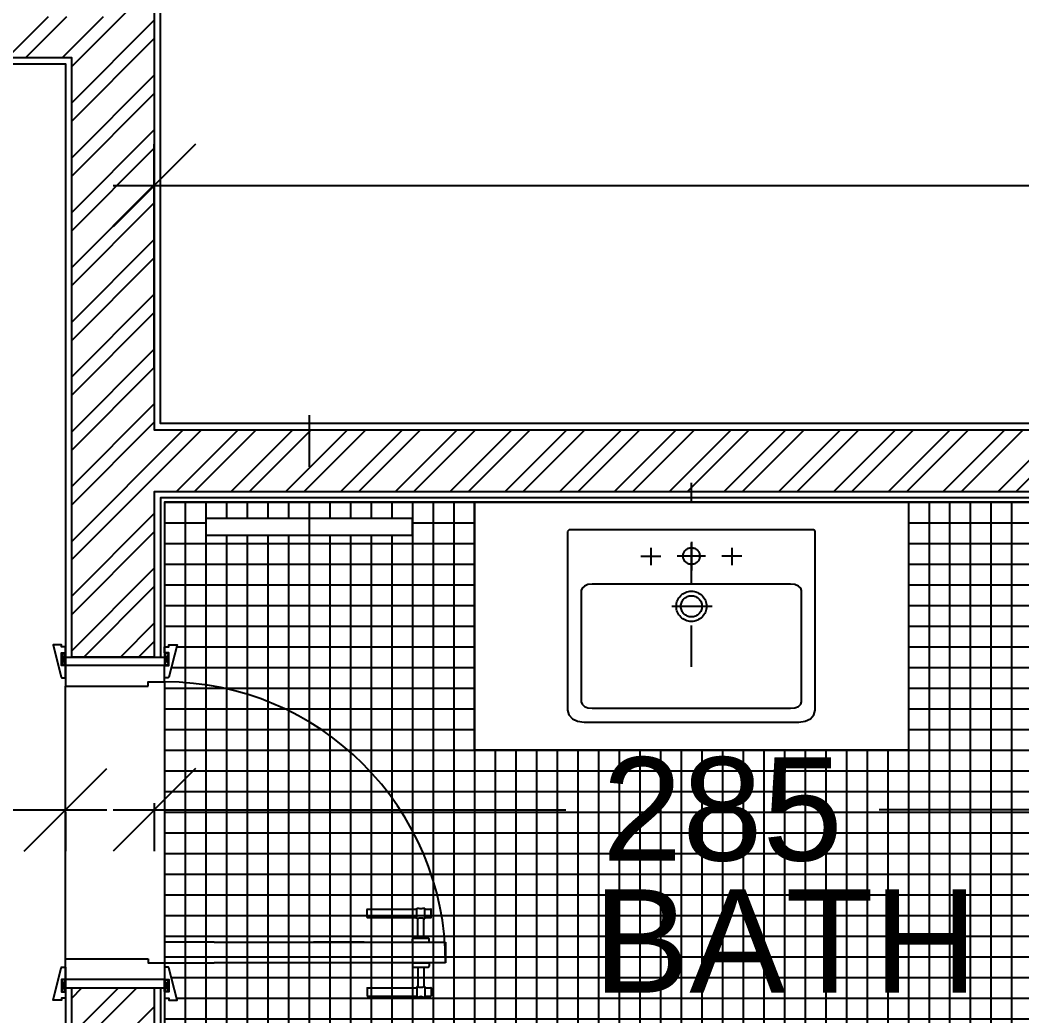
# Model space of a CAD drawing. Extents: x -1.8 to 45.6, y -22.6 to 61.5.
# Drawn here: x 4.703 to 7.128, y 50.482 to 52.891 of the extents above; entities that cross this region are included whole.
import ezdxf
from ezdxf.enums import TextEntityAlignment as Align

# ---------------------------------------------------------------- set-up
doc = ezdxf.new("R2010")
doc.units = 0
doc.header["$MEASUREMENT"] = 0
doc.header["$PDMODE"] = 35
doc.header["$PDSIZE"] = 0.3
for name, pattern in [('CENTER', [2, 1.25, -0.25, 0.25, -0.25]), ('DASHDOTX2', [50.8, 25.4, -12.7, 0, -12.7]), ('HIDDEN', [0.375, 0.25, -0.125])]:
    doc.linetypes.add(name, pattern=pattern)
doc.layers.get('0').update_dxf_attribs({"linetype": 'CONTINUOUS'})
doc.layers.get('DEFPOINTS').update_dxf_attribs({"linetype": 'CONTINUOUS'})
for name, color, linetype in [('A-AXIS-SANITARY', 10, 'DASHDOTX2'), ('a-dim', 3, 'CONTINUOUS'), ('A-DOORS', 1, 'CONTINUOUS'), ('A-FLOR-PFIX', 61, 'CONTINUOUS'), ('A-HATCH-WALL', 8, 'CONTINUOUS'), ('A-heater', 61, 'CONTINUOUS'), ('A-HEATER-axis', 5, 'HIDDEN'), ('A-NOMENCLATURE', 3, 'CONTINUOUS'), ('A-PLASTER', 8, 'CONTINUOUS'), ('A-PROJ-TIL-BATH', 8, 'CONTINUOUS'), ('A-SANIT', 95, 'CONTINUOUS'), ('A-SECT-TILE', 12, 'CONTINUOUS'), ('A-WALL', 4, 'CONTINUOUS')]:
    doc.layers.add(name, color=color, linetype=linetype)
doc.styles.add('A100-STEXT', font='arial.ttf', dxfattribs={"height": 0.25})
doc.dimstyles.new('A100-DIM', dxfattribs={"dimtxt": 0.25, "dimasz": 0.2, "dimexe": 0.1, "dimexo": 0.3, "dimgap": 0.1, "dimtad": 1, "dimlfac": 100, "dimrnd": 0.5, "dimdsep": 46, "dimtxsty": 'A100-STEXT', "dimblk1": 'OBLIQUE', "dimblk2": 'OBLIQUE', "dimsah": 1, "dimcen": -0.05, "dimdle": 0.1, "dimclrd": 15, "dimclre": 15, "dimclrt": 256, "dimadec": 0, "dimazin": 0, "dimtfac": 0.28, "dimtix": 1, "dimtmove": 2, "dimatfit": 3, "dimldrblk": 'OBLIQUE', "dimfxl": 1, "dimtolj": 1, "dimarcsym": 0})

# ---------------------------------------------------------------- blocks, each defined once
blk = doc.blocks.new('A$C1090037A')
at = {"layer": 'A-PROJ-TIL-BATH'}
for p, q in [((0, 0), (2.1, 0)), ((0.05, 0), (0.05, -1.45)), ((0.1, 0), (0.1, -1.45)), ((0.15, 0), (0.15, -0.04)), ((0.2, 0), (0.2, -0.04)), ((0.25, 0), (0.25, -0.04)), ((0.3, 0), (0.3, -0.04)), ((0.35, 0), (0.35, -0.04)), ((0.4, 0), (0.4, -0.04)), ((0.45, 0), (0.45, -0.04)), ((0.5, 0), (0.5, -0.04)), ((0.55, 0), (0.55, -0.04)), ((0.6, 0), (0.6, -2.15)), ((0.65, 0), (0.65, -2.15)), ((0.7, 0), (0.7, -2.15)), ((0.75, 0), (0.75, -1.7407)), ((1.8, 0), (1.8, -1.734)), ((1.85, 0), (1.85, -2.15)), ((1.9, 0), (1.9, -1.9)), ((1.95, 0), (1.95, -1.9)), ((2, 0), (2, -1.9)), ((2.05, 0), (2.05, -2.15)), ((0, -0.05), (0.1, -0.05)), ((0.6, -0.05), (0.75, -0.05)), ((1.8, -0.05), (2.1, -0.05)), ((0.15, -0.08), (0.15, -1.45)), ((0.2, -0.08), (0.2, -1.45)), ((0.25, -0.08), (0.25, -1.45)), ((0.3, -0.08), (0.3, -1.45)), ((0.35, -0.08), (0.35, -1.45)), ((0.4, -0.08), (0.4, -1.45)), ((0.45, -0.08), (0.45, -2.15)), ((0.5, -0.08), (0.5, -2.15)), ((0.55, -0.08), (0.55, -2.15)), ((0, -0.1), (0.75, -0.1)), ((1.8, -0.1), (2.1, -0.1)), ((0, -0.15), (0.75, -0.15)), ((1.8, -0.15), (2.1, -0.15)), ((0, -0.2), (0.75, -0.2)), ((1.8, -0.2), (2.1, -0.2)), ((0, -0.25), (0.75, -0.25)), ((1.8, -0.25), (2.1, -0.25)), ((0, -0.3), (0.75, -0.3)), ((1.8, -0.3), (2.1, -0.3)), ((0, -0.35), (0.01, -0.35)), ((0.0287, -0.35), (0.75, -0.35)), ((1.8, -0.35), (2.1, -0.35)), ((0.0162, -0.4), (0.75, -0.4)), ((1.8, -0.4), (2.1, -0.4)), ((0, -0.45), (0.75, -0.45)), ((1.8, -0.45), (2.1, -0.45)), ((0, -0.5), (0.75, -0.5)), ((1.8, -0.5), (2.1, -0.5)), ((0, -0.55), (0.75, -0.55)), ((1.8, -0.55), (2.1, -0.55)), ((0, -0.6), (2.1, -0.6)), ((0.8, -0.6), (0.8, -1.6451)), ((0.85, -0.6), (0.85, -1.616)), ((0.9, -0.6), (0.9, -1.6054)), ((0.95, -0.6), (0.95, -1.6058)), ((1, -0.6), (1, -1.617)), ((1.05, -0.6), (1.05, -1.6463)), ((1.1, -0.6), (1.1, -1.7338)), ((1.15, -0.6), (1.15, -2.15)), ((1.2, -0.6), (1.2, -1.9)), ((1.25, -0.6), (1.25, -1.9)), ((1.3, -0.6), (1.3, -1.9)), ((1.35, -0.6), (1.35, -2.15)), ((1.4, -0.6), (1.4, -2.15)), ((1.45, -0.6), (1.45, -1.734)), ((1.5, -0.6), (1.5, -1.6592)), ((1.55, -0.6), (1.55, -1.6269)), ((1.6, -0.6), (1.6, -1.6124)), ((1.65, -0.6), (1.65, -1.6124)), ((1.7, -0.6), (1.7, -1.6269)), ((1.75, -0.6), (1.75, -1.6591)), ((0, -0.65), (2.1, -0.65)), ((0, -0.7), (2.1, -0.7)), ((0, -0.75), (2.1, -0.75)), ((0, -0.8), (2.1, -0.8)), ((0, -0.85), (2.1, -0.85)), ((0, -0.9), (2.1, -0.9)), ((0, -0.95), (2.1, -0.95)), ((0, -1), (2.1, -1)), ((0, -1.05), (2.1, -1.05)), ((0, -1.1), (2.1, -1.1)), ((0.0162, -1.15), (2.1, -1.15)), ((0.0287, -1.2), (2.1, -1.2)), ((0, -1.25), (2.1, -1.25)), ((0, -1.3), (2.1, -1.3)), ((0, -1.35), (2.1, -1.35)), ((0, -1.4), (2.1, -1.4)), ((0, -1.45), (2.1, -1.45)), ((0.45, -1.5), (2.1, -1.5)), ((0.45, -1.55), (2.1, -1.55)), ((0.45, -1.6), (2.1, -1.6)), ((0.45, -1.65), (0.7939, -1.65)), ((1.0546, -1.65), (1.5112, -1.65)), ((1.7389, -1.65), (2.1, -1.65)), ((0.45, -1.7), (0.7621, -1.7)), ((1.088, -1.7), (1.465, -1.7)), ((1.785, -1.7), (2.1, -1.7)), ((0.45, -1.75), (0.7486, -1.75)), ((1.1032, -1.75), (1.4465, -1.75)), ((1.8035, -1.75), (2.1, -1.75)), ((0.45, -1.8), (0.7464, -1.8)), ((1.1064, -1.8), (1.445, -1.8)), ((1.805, -1.8), (2.1, -1.8)), ((0.45, -1.85), (0.7464, -1.85)), ((1.1064, -1.85), (1.445, -1.85)), ((1.805, -1.85), (2.1, -1.85)), ((0.45, -1.9), (0.7464, -1.9)), ((1.1064, -1.9), (1.445, -1.9)), ((1.805, -1.9), (2.1, -1.9)), ((0.45, -1.95), (0.7464, -1.95)), ((1.1064, -1.95), (1.15, -1.95)), ((1.35, -1.95), (1.445, -1.95)), ((1.805, -1.95), (1.85, -1.95)), ((2.05, -1.95), (2.1, -1.95)), ((0.45, -2), (0.7464, -2)), ((1.1064, -2), (1.15, -2)), ((1.35, -2), (1.445, -2)), ((1.805, -2), (1.85, -2)), ((2.05, -2), (2.1, -2)), ((0.45, -2.05), (0.7464, -2.05)), ((1.1064, -2.05), (1.15, -2.05)), ((1.35, -2.05), (1.445, -2.05)), ((1.805, -2.05), (1.85, -2.05)), ((2.05, -2.05), (2.1, -2.05)), ((0.45, -2.1), (0.7464, -2.1)), ((1.1064, -2.1), (1.445, -2.1)), ((1.2, -2.1), (1.2, -2.15)), ((1.25, -2.1), (1.25, -2.15)), ((1.3, -2.1), (1.3, -2.15)), ((1.805, -2.1), (2.1, -2.1)), ((1.9, -2.1), (1.9, -2.15)), ((1.95, -2.1), (1.95, -2.15)), ((2, -2.1), (2, -2.15))]:
    blk.add_line(p, q, dxfattribs=at)
blk = doc.blocks.new('A$C110900A5')
at = {"layer": 'A-AXIS-SANITARY', "linetype": 'CENTER', "ltscale": 0.1}
blk.add_line((294.5, -331.2), (294.5, 114.1), dxfattribs=at)
blk.add_lwpolyline([(244.7, -184.8), (342.1, -184.8)], dxfattribs=at)
at = {"layer": 'A-FLOR-PFIX'}
for points in [[(594.2, -3.5), (594.2, -4.8), (594.2, -8.4), (594.2, -22.1), (594.2, -43.4), (594.2, -71.1), (594.2, -103.8), (594.2, -140.3), (594.2, -219.7), (594.2, -299), (594.2, -335.6), (594.2, -368.3), (594.2, -395.9), (594.2, -417.3), (594.2, -431), (594.2, -434.6), (594.2, -435.8), (591.1, -447.3), (582.6, -456.6), (570, -462.9), (554.5, -465.2), (553, -465.2), (548.6, -465.2), (541.6, -465.2), (532.1, -465.2), (506.5, -465.2), (473.2, -465.2), (433.9, -465.2), (390, -465.2), (294.5, -465.2), (199, -465.2), (155.1, -465.2), (115.8, -465.2), (82.5, -465.2), (56.9, -465.2), (47.4, -465.2), (40.4, -465.2), (36, -465.2), (34.5, -465.2), (19.1, -462.9), (6.4, -456.6), (-2.1, -447.3), (-5.2, -435.8), (-5.2, -434.6), (-5.2, -431), (-5.2, -417.3), (-5.2, -395.9), (-5.2, -368.3), (-5.2, -335.6), (-5.2, -299), (-5.2, -219.7), (-5.2, -140.3), (-5.2, -103.8), (-5.2, -71.1), (-5.2, -43.4), (-5.2, -22.1), (-5.2, -8.4), (-5.2, -4.8), (-5.2, -3.5), (-1.7, 0), (0, 0), (5, 0), (12.9, 0), (23.8, 0), (37.2, 0), (53, 0), (90.9, 0), (135.7, 0), (185.7, 0), (294.5, 0), (403.3, 0), (453.3, 0), (498.2, 0), (536, 0), (551.8, 0), (565.3, 0), (576.1, 0), (584.1, 0), (589, 0), (590.7, 0), (594.2, -3.5)], [(196.6, -43.2), (196.6, -85)], [(314.7, -63), (314.6, -61), (314.3, -59), (313.8, -57), (313.1, -55.2), (312.3, -53.4), (311.3, -51.7), (310.1, -50.2), (308.8, -48.7), (307.4, -47.4), (305.8, -46.3), (304.1, -45.2), (302.4, -44.4), (300.5, -43.7), (298.6, -43.2), (296.6, -42.9), (294.5, -42.8), (292.4, -42.9), (290.4, -43.2), (288.5, -43.7), (286.6, -44.4), (284.9, -45.2), (283.2, -46.3), (281.6, -47.4), (280.2, -48.7), (278.9, -50.2), (277.7, -51.7), (276.7, -53.4), (275.9, -55.2), (275.2, -57), (274.7, -59), (274.4, -61), (274.3, -63), (274.4, -65.1), (274.7, -67.1), (275.2, -69), (275.9, -70.9), (276.7, -72.7), (277.7, -74.3), (278.9, -75.9), (280.2, -77.3), (281.6, -78.6), (283.2, -79.8), (284.9, -80.8), (286.6, -81.7), (288.5, -82.4), (290.4, -82.9), (292.4, -83.2), (294.5, -83.3), (296.6, -83.2), (298.6, -82.9), (300.5, -82.4), (302.4, -81.7), (304.1, -80.8), (305.8, -79.8), (307.4, -78.6), (308.8, -77.3), (310.1, -75.9), (311.3, -74.3), (312.3, -72.7), (313.1, -70.9), (313.8, -69), (314.3, -67.1), (314.6, -65.1), (314.7, -63), (314.7, -63)], [(294.5, -28.9), (294.5, -97.7)], [(392.5, -43.2), (392.5, -85)], [(172.9, -63), (221.3, -63)], [(260.6, -63), (329.4, -63)], [(417.2, -63), (368.8, -63)], [(561.1, -415.8), (559, -421.8), (553.3, -426.7), (544.9, -430), (534.5, -431.2), (533.1, -431.2), (529.1, -431.2), (522.6, -431.2), (513.9, -431.2), (503, -431.2), (490.2, -431.2), (459.5, -431.2), (423.2, -431.2), (382.6, -431.2), (294.5, -431.2), (206.4, -431.2), (165.9, -431.2), (129.5, -431.2), (98.8, -431.2), (86, -431.2), (75.2, -431.2), (66.4, -431.2), (59.9, -431.2), (55.9, -431.2), (54.5, -431.2), (44.2, -430), (35.7, -426.7), (30, -421.8), (27.9, -415.8), (27.9, -412.8), (27.9, -404.2), (27.9, -390.9), (27.9, -373.7), (27.9, -353.3), (27.9, -330.6), (27.9, -281.1), (27.9, -231.7), (27.9, -209), (27.9, -188.6), (27.9, -171.3), (27.9, -158.1), (27.9, -149.5), (27.9, -146.5), (30, -140.5), (35.7, -135.6), (44.2, -132.3), (54.5, -131.1), (55.9, -131.1), (59.9, -131.1), (66.4, -131.1), (75.2, -131.1), (86, -131.1), (98.8, -131.1), (129.5, -131.1), (165.9, -131.1), (206.4, -131.1), (294.5, -131.1), (382.6, -131.1), (423.2, -131.1), (459.5, -131.1), (490.2, -131.1), (503, -131.1), (513.9, -131.1), (522.6, -131.1), (529.1, -131.1), (533.1, -131.1), (534.5, -131.1), (544.9, -132.3), (553.3, -135.6), (559, -140.5), (561.1, -146.5), (561.1, -149.5), (561.1, -158.1), (561.1, -171.3), (561.1, -188.6), (561.1, -209), (561.1, -231.7), (561.1, -281.1), (561.1, -330.6), (561.1, -353.3), (561.1, -373.7), (561.1, -390.9), (561.1, -404.2), (561.1, -412.8), (561.1, -415.8), (561.1, -415.8)], [(331.2, -184.8), (331, -181), (330.4, -177.4), (329.5, -173.9), (328.3, -170.5), (326.8, -167.3), (324.9, -164.3), (322.8, -161.5), (320.4, -158.9), (317.8, -156.5), (315, -154.4), (312, -152.5), (308.8, -151), (305.4, -149.8), (301.9, -148.9), (298.3, -148.3), (294.5, -148.1), (290.8, -148.3), (287.1, -148.9), (283.6, -149.8), (280.2, -151), (277, -152.5), (274, -154.4), (271.2, -156.5), (268.6, -158.9), (266.2, -161.5), (264.1, -164.3), (262.3, -167.3), (260.7, -170.5), (259.5, -173.9), (258.6, -177.4), (258, -181), (257.8, -184.8), (258, -188.5), (258.6, -192.2), (259.5, -195.7), (260.7, -199.1), (262.3, -202.3), (264.1, -205.3), (266.2, -208.1), (268.6, -210.7), (271.2, -213.1), (274, -215.2), (277, -217), (280.2, -218.6), (283.6, -219.8), (287.1, -220.7), (290.8, -221.3), (294.5, -221.5), (298.3, -221.3), (301.9, -220.7), (305.4, -219.8), (308.8, -218.6), (312, -217), (315, -215.2), (317.8, -213.1), (320.4, -210.7), (322.8, -208.1), (324.9, -205.3), (326.8, -202.3), (328.3, -199.1), (329.5, -195.7), (330.4, -192.2), (331, -188.5), (331.2, -184.8), (331.2, -184.8)], [(320.1, -184.8), (320, -182.2), (319.6, -179.6), (318.9, -177.2), (318.1, -174.8), (317, -172.6), (315.7, -170.5), (314.2, -168.5), (312.6, -166.7), (310.8, -165.1), (308.8, -163.6), (306.7, -162.3), (304.5, -161.2), (302.1, -160.4), (299.7, -159.7), (297.1, -159.3), (294.5, -159.2), (291.9, -159.3), (289.4, -159.7), (286.9, -160.4), (284.5, -161.2), (282.3, -162.3), (280.2, -163.6), (278.2, -165.1), (276.4, -166.7), (274.8, -168.5), (273.3, -170.5), (272, -172.6), (270.9, -174.8), (270.1, -177.2), (269.4, -179.6), (269, -182.2), (268.9, -184.8), (269, -187.4), (269.4, -190), (270.1, -192.4), (270.9, -194.8), (272, -197), (273.3, -199.1), (274.8, -201.1), (276.4, -202.9), (278.2, -204.5), (280.2, -206), (282.3, -207.3), (284.5, -208.4), (286.9, -209.2), (289.4, -209.9), (291.9, -210.2), (294.5, -210.4), (297.1, -210.2), (299.7, -209.9), (302.1, -209.2), (304.5, -208.4), (306.7, -207.3), (308.8, -206), (310.8, -204.5), (312.6, -202.9), (314.2, -201.1), (315.7, -199.1), (317, -197), (318.1, -194.8), (318.9, -192.4), (319.6, -190), (320, -187.4), (320.1, -184.8), (320.1, -184.8)]]:
    blk.add_lwpolyline(points, dxfattribs=at)
blk = doc.blocks.new('A$C1C8D3502')
at = {"layer": 'A-heater'}
blk.add_lwpolyline([(0, -0.5), (0, 0), (-0.04, 0), (-0.04, -0.5)], close=True, dxfattribs=at)
at = {"layer": 'A-HEATER-axis', "ltscale": 0.5}
blk.add_line((-0.29, -0.25), (0.25, -0.25), dxfattribs=at)
blk = doc.blocks.new('_OBLIQUE')
at = {"color": 0, "linetype": 'ByBlock'}
blk.add_line((-0.5, -0.5), (0.5, 0.5), dxfattribs=at)
blk = doc.blocks.new('*D193')
at = {"layer": 'a-dim', "color": 15, "lineweight": -2}
for p, q in [((0.4784, 51.14), (0.4784, 50.8809)), ((0.3784, 50.9809), (4.9134, 50.9809)), ((4.8134, 50.975), (4.8134, 50.8809))]:
    blk.add_line(p, q, dxfattribs=at)
at = {"layer": 'DEFPOINTS', "color": 0}
for p in [(0.4784, 51.44), (4.8134, 51.275), (4.8134, 50.9809)]:
    blk.add_point(p, dxfattribs=at)
at = {"layer": 'a-dim', "color": 15, "lineweight": -2, "xscale": 0.2, "yscale": 0.2, "zscale": 0.2, "rotation": 180}
blk.add_blockref('_OBLIQUE', (0.4784, 50.9809), dxfattribs=at)
at = {"layer": 'a-dim', "color": 15, "lineweight": -2, "xscale": 0.2, "yscale": 0.2, "zscale": 0.2}
blk.add_blockref('_OBLIQUE', (4.8134, 50.9809), dxfattribs=at)
at = {"layer": 'a-dim', "insert": (2.6459, 51.2086), "char_height": 0.25, "attachment_point": 5, "style": 'A100-STEXT'}
blk.add_mtext('\\A1;433.5', dxfattribs=at)
blk = doc.blocks.new('*D194')
at = {"layer": 'a-dim', "color": 15, "lineweight": -2}
for p, q in [((5.0284, 52.05), (5.0284, 52.5909)), ((11.9089, 52.215), (11.9089, 52.5909)), ((4.9284, 52.4909), (12.0089, 52.4909))]:
    blk.add_line(p, q, dxfattribs=at)
at = {"layer": 'DEFPOINTS', "color": 0}
for p in [(11.9089, 52.4909), (11.9089, 51.915), (5.0284, 51.75)]:
    blk.add_point(p, dxfattribs=at)
at = {"layer": 'a-dim', "color": 15, "lineweight": -2, "xscale": 0.2, "yscale": 0.2, "zscale": 0.2, "rotation": 180}
blk.add_blockref('_OBLIQUE', (5.0284, 52.4909), dxfattribs=at)
at = {"layer": 'a-dim', "color": 15, "lineweight": -2, "xscale": 0.2, "yscale": 0.2, "zscale": 0.2}
blk.add_blockref('_OBLIQUE', (11.9089, 52.4909), dxfattribs=at)
at = {"layer": 'a-dim', "insert": (8.4686, 52.7185), "char_height": 0.25, "attachment_point": 5, "style": 'A100-STEXT'}
blk.add_mtext('\\A1;688', dxfattribs=at)
blk = doc.blocks.new('*D227')
at = {"layer": 'a-dim', "color": 15, "lineweight": -2}
for p, q in [((4.9284, 50.9809), (6.0241, 50.9809)), ((5.0284, 50.9964), (5.0284, 50.8809)), ((7.9784, 50.9809), (6.7826, 50.9809)), ((7.8784, 50.9964), (7.8784, 50.8809))]:
    blk.add_line(p, q, dxfattribs=at)
at = {"layer": 'DEFPOINTS', "color": 0}
for p in [(5.0284, 51.2964), (7.8784, 51.2964), (7.8784, 50.9809)]:
    blk.add_point(p, dxfattribs=at)
at = {"layer": 'a-dim', "color": 15, "lineweight": -2, "xscale": 0.2, "yscale": 0.2, "zscale": 0.2, "rotation": 180}
blk.add_blockref('_OBLIQUE', (5.0284, 50.9809), dxfattribs=at)
at = {"layer": 'a-dim', "color": 15, "lineweight": -2, "xscale": 0.2, "yscale": 0.2, "zscale": 0.2}
blk.add_blockref('_OBLIQUE', (7.8784, 50.9809), dxfattribs=at)
at = {"layer": 'a-dim', "insert": (6.4034, 50.9809), "char_height": 0.25, "attachment_point": 5, "style": 'A100-STEXT'}
blk.add_mtext('\\A1;285', dxfattribs=at)

msp = doc.modelspace()

# ---------------------------------------------------------------- hatches: boundary and pattern name
at = {"layer": 'A-HATCH-WALL'}
h = msp.add_hatch(dxfattribs=at)
h.set_pattern_fill('ANSI32', color=256, scale=0.25, style=0)
h.paths.add_polyline_path([(8.62837, 51.9), (5.02837, 51.9), (5.02837, 55.23), (4.72837, 55.23), (4.72837, 53.1), (4.12837, 53.1), (4.12837, 52.8), (4.82837, 52.8), (4.82837, 51.35), (5.02837, 51.35), (5.02837, 51.75), (7.87837, 51.75), (7.87837, 49.55), (5.47837, 49.55), (5.47837, 50.25), (5.02837, 50.25), (5.02837, 50.55), (4.82837, 50.55), (4.82837, 49.55), (4.72837, 49.55), (4.72837, 49.4), (8.77837, 49.4), (8.77837, 49.55), (8.02837, 49.55), (8.02837, 51.75), (8.62837, 51.75)])
h.paths.add_polyline_path([(4.92837, 52.9), (4.27837, 52.9), (4.27837, 52.95), (4.87837, 52.95), (4.87837, 55.13), (4.92837, 55.13)], flags=16)
h.paths.add_polyline_path([(5.32837, 50.1), (5.32837, 49.55), (5.02837, 49.55), (5.02837, 50.1)], flags=16)

# ---------------------------------------------------------------- linework, layer by layer
at = {"layer": 'A-DOORS'}
for p, q in [((4.81337, 51.359), (4.80437, 51.331)), ((4.80437, 51.359), (4.81337, 51.331)), ((5.05337, 51.359), (5.06237, 51.331)), ((5.06237, 51.359), (5.05337, 51.331)), ((5.54337, 50.7205), (5.54337, 50.7395)), ((5.54387, 50.74), (5.66337, 50.74)), ((5.66337, 50.717), (5.66337, 50.743)), ((5.66337, 50.743), (5.66837, 50.743)), ((5.67837, 50.743), (5.68337, 50.743)), ((5.68337, 50.717), (5.68337, 50.743)), ((5.68337, 50.74), (5.69787, 50.74)), ((5.69837, 50.7205), (5.69837, 50.7395)), ((5.54387, 50.72), (5.66337, 50.72)), ((5.66337, 50.717), (5.66587, 50.717)), ((5.66587, 50.67), (5.66587, 50.717)), ((5.68087, 50.67), (5.68087, 50.717)), ((5.68087, 50.717), (5.68337, 50.717)), ((5.68337, 50.72), (5.69787, 50.72)), ((5.05337, 50.66), (5.05337, 50.61)), ((5.17337, 50.66), (5.05337, 50.66)), ((5.17337, 50.66), (5.61337, 50.66)), ((5.53637, 50.66), (5.41337, 50.66)), ((5.61337, 50.66), (5.73337, 50.66)), ((5.65337, 50.66), (5.65337, 50.668)), ((5.65337, 50.66), (5.69337, 50.66)), ((5.65537, 50.67), (5.69137, 50.67)), ((5.69337, 50.66), (5.69337, 50.668)), ((5.73337, 50.66), (5.73337, 50.61)), ((5.05337, 50.61), (5.17337, 50.61)), ((5.61337, 50.61), (5.17337, 50.61)), ((5.53637, 50.61), (5.41337, 50.61)), ((5.73337, 50.61), (5.61337, 50.61)), ((5.65337, 50.61), (5.65337, 50.602)), ((5.65337, 50.61), (5.69337, 50.61)), ((5.69337, 50.61), (5.69337, 50.602)), ((5.65537, 50.6), (5.69137, 50.6)), ((5.66587, 50.6), (5.66587, 50.553)), ((5.68087, 50.6), (5.68087, 50.553)), ((4.81337, 50.541), (4.80437, 50.569)), ((4.80437, 50.541), (4.81337, 50.569)), ((5.05337, 50.541), (5.06237, 50.569)), ((5.06237, 50.541), (5.05337, 50.569)), ((5.54337, 50.5495), (5.54337, 50.5305)), ((5.54387, 50.55), (5.66337, 50.55)), ((5.66337, 50.553), (5.66337, 50.527)), ((5.66337, 50.553), (5.66587, 50.553)), ((5.68087, 50.553), (5.68337, 50.553)), ((5.68337, 50.553), (5.68337, 50.527)), ((5.68337, 50.55), (5.69787, 50.55)), ((5.69837, 50.5495), (5.69837, 50.5305)), ((5.54387, 50.53), (5.66337, 50.53)), ((5.66337, 50.527), (5.66837, 50.527)), ((5.67837, 50.527), (5.68337, 50.527)), ((5.68337, 50.53), (5.69787, 50.53))]:
    msp.add_line(p, q, dxfattribs=at)
at = {"layer": 'A-DOORS', "color": 8}
for p, q in [((5.05337, 51.29), (5.05337, 50.61)), ((4.81337, 50.62), (4.81337, 51.28))]:
    msp.add_line(p, q, dxfattribs=at)
at = {"layer": 'A-DOORS'}
for points in [[(4.81337, 51.36), (4.81337, 51.375), (4.80337, 51.375), (4.80337, 51.38), (4.78337, 51.38), (4.80301, 51.30178, 0.3817689), (4.805, 51.3), (4.81337, 51.3), (4.81337, 51.33), (4.80337, 51.33), (4.80337, 51.36), (4.81337, 51.36)], [(5.05337, 51.36), (5.05337, 51.375), (5.06337, 51.375), (5.06337, 51.38), (5.08337, 51.38), (5.06373, 51.30178, -0.3817689), (5.06174, 51.3), (5.05337, 51.3), (5.05337, 51.33), (5.06337, 51.33), (5.06337, 51.36), (5.05337, 51.36)], [(4.81337, 50.54), (4.81337, 50.525), (4.80337, 50.525), (4.80337, 50.52), (4.78337, 50.52), (4.80301, 50.59822, -0.3817689), (4.805, 50.6), (4.81337, 50.6), (4.81337, 50.57), (4.80337, 50.57), (4.80337, 50.54), (4.81337, 50.54)], [(5.05337, 50.54), (5.05337, 50.525), (5.06337, 50.525), (5.06337, 50.52), (5.08337, 50.52), (5.06373, 50.59822, 0.3817689), (5.06174, 50.6), (5.05337, 50.6), (5.05337, 50.57), (5.06337, 50.57), (5.06337, 50.54), (5.05337, 50.54)]]:
    msp.add_lwpolyline(points, format="xyb", dxfattribs=at)
for points in [[(4.81337, 51.359), (4.81337, 51.331), (4.80437, 51.331), (4.80437, 51.359)], [(5.05337, 51.359), (5.05337, 51.331), (5.06237, 51.331), (5.06237, 51.359)], [(4.81337, 50.541), (4.81337, 50.569), (4.80437, 50.569), (4.80437, 50.541)], [(5.05337, 50.541), (5.05337, 50.569), (5.06237, 50.569), (5.06237, 50.541)]]:
    msp.add_lwpolyline(points, close=True, dxfattribs=at)
for points in [[(4.81337, 51.35), (5.05337, 51.35), (5.05337, 51.33), (4.81337, 51.33), (4.81337, 51.35)], [(5.05337, 51.33), (4.81337, 51.33), (4.81337, 51.28), (5.01337, 51.28)], [(5.01337, 51.28), (5.01337, 51.29), (5.05337, 51.29), (5.05337, 51.33)], [(5.05337, 50.57), (4.81337, 50.57), (4.81337, 50.62), (5.01337, 50.62)], [(5.01337, 50.62), (5.01337, 50.61), (5.05337, 50.61), (5.05337, 50.57)], [(4.81337, 50.55), (5.05337, 50.55), (5.05337, 50.57), (4.81337, 50.57), (4.81337, 50.55)]]:
    msp.add_lwpolyline(points, dxfattribs=at)
msp.add_arc((5.05307, 50.6097), 0.6803, 0.02544, 89.97456, dxfattribs=at)
for centre, major_axis, start_param, end_param in [((5.54387, 50.7395), (-0.000354, 0.000354), -0.7853982, 0.7853982), ((5.67337, 50.75058), (-0.00642, 0.00642), 1.7732809, 2.9391081), ((5.69787, 50.7395), (-0.000354, 0.000354), 3.9269908, 5.4977871), ((5.54387, 50.7205), (0.000354, 0.000354), 2.3561945, 3.9269908), ((5.67337, 50.699), (-0.01379, 0.01379), -1.1801893, -0.390607), ((5.69787, 50.7205), (-0.000354, 0.000354), 2.3561945, 3.9269908), ((5.65537, 50.668), (0.00141, 0.00141), 0.7853982, 2.3561945), ((5.69137, 50.668), (0.00141, 0.00141), 5.4977871, 7.0685835), ((5.65537, 50.602), (0.00141, 0.00141), 2.3561945, 3.9269908), ((5.69137, 50.602), (-0.00141, 0.00141), 2.3561945, 3.9269908), ((5.54387, 50.5495), (-0.000354, 0.000354), -0.7853982, 0.7853982), ((5.67337, 50.571), (0.01379, 0.01379), 3.5321997, 4.3217819), ((5.69787, 50.5495), (0.000354, 0.000354), 5.4977871, 7.0685835), ((5.54387, 50.5305), (0.000354, 0.000354), 2.3561945, 3.9269908), ((5.67337, 50.51942), (-0.00642, 0.00642), -1.3683118, -0.2024846), ((5.69787, 50.5305), (-0.000354, 0.000354), 2.3561945, 3.9269908)]:
    msp.add_ellipse(centre, major_axis=major_axis, ratio=1, start_param=start_param, end_param=end_param, dxfattribs=at)
at = {"layer": 'A-FLOR-PFIX'}
msp.add_lwpolyline([(5.80337, 51.725), (6.85337, 51.725), (6.85337, 51.125), (5.80337, 51.125)], close=True, dxfattribs=at)
at = {"layer": 'A-PLASTER'}
for points in [[(8.77837, 49.565), (8.04337, 49.565), (8.04337, 51.735), (8.64337, 51.735), (8.64337, 51.915), (5.04337, 51.915), (5.04337, 55.3)], [(4.05837, 52.785), (4.81337, 52.785), (4.81337, 51.35)], [(4.81337, 50.55), (4.81337, 49.565), (4.72837, 49.565)]]:
    msp.add_lwpolyline(points, dxfattribs=at)
at = {"layer": 'A-SECT-TILE'}
for points in [[(5.04337, 50.55), (5.04337, 50.265), (5.49337, 50.265), (5.49337, 49.565), (7.86337, 49.565), (7.86337, 51.735), (5.04337, 51.735), (5.04337, 51.35)], [(5.05337, 50.55), (5.05337, 50.275), (5.50337, 50.275), (5.50337, 49.575), (7.85337, 49.575), (7.85337, 51.725), (5.05337, 51.725), (5.05337, 51.35)]]:
    msp.add_lwpolyline(points, dxfattribs=at)
at = {"layer": 'A-WALL'}
for points in [[(4.12837, 53.1), (4.72837, 53.1), (4.72837, 55.23), (5.02837, 55.23), (5.02837, 51.9), (8.62837, 51.9), (8.62837, 51.75), (8.02837, 51.75), (8.02837, 49.55), (8.77837, 49.55), (8.77837, 49.4), (4.72837, 49.4), (4.72837, 49.55), (4.82837, 49.55), (4.82837, 50.55), (5.02837, 50.55), (5.02837, 50.25), (5.47837, 50.25), (5.47837, 49.55)], [(7.77837, 49.55), (5.47837, 49.55), (7.87837, 49.55), (7.87837, 51.75), (5.02837, 51.75), (5.02837, 51.35), (4.82837, 51.35), (4.82837, 52.8), (4.12837, 52.8)]]:
    msp.add_lwpolyline(points, dxfattribs=at)

# ---------------------------------------------------------------- block references
at = {"layer": 'A-heater', "rotation": 270}
msp.add_blockref('A$C1C8D3502', (5.65337, 51.645), dxfattribs=at)
at = {"layer": 'A-PROJ-TIL-BATH'}
msp.add_blockref('A$C1090037A', (5.05337, 51.725), dxfattribs=at)
at = {"layer": 'A-SANIT', "ltscale": 0.5, "xscale": -0.0009999999999763531, "yscale": 0.000999999999990564, "zscale": 0.001}
msp.add_blockref('A$C110900A5', (6.62287, 51.6576), dxfattribs=at)

# ---------------------------------------------------------------- texts
at = {"layer": 'A-NOMENCLATURE', "style": 'A100-STEXT'}
msp.add_text('BATH', height=0.25, dxfattribs=at).set_placement((6.55592, 50.66317), align=Align.MIDDLE)

# ---------------------------------------------------------------- dimensions: what is measured, and where the dimension line sits
at = {"layer": 'a-dim'}
for base, p1, p2, picture, middle in [((11.9089, 52.49086), (5.02837, 51.75), (11.9089, 51.915), '*D194', (8.46863, 52.7185)), ((4.81337, 50.98089), (0.47837, 51.44003), (4.81337, 51.27503), '*D193', (2.64587, 51.20862))]:
    dim = msp.add_linear_dim(base=base, p1=p1, p2=p2, dimstyle='A100-DIM', dxfattribs=at)
    dim.commit()
    dim.dimension.update_dxf_attribs({"geometry": picture, "text_midpoint": middle})
dim = msp.add_linear_dim(base=(7.87837, 50.98089), p1=(5.02837, 51.29638), p2=(7.87837, 51.29638), dimstyle='A100-DIM', dxfattribs=at)
dim.commit()
dim.dimension.update_dxf_attribs({"geometry": '*D227', "text_midpoint": (6.40337, 50.98089), "dimtype": 160})

doc.saveas('drawing.dxf')
